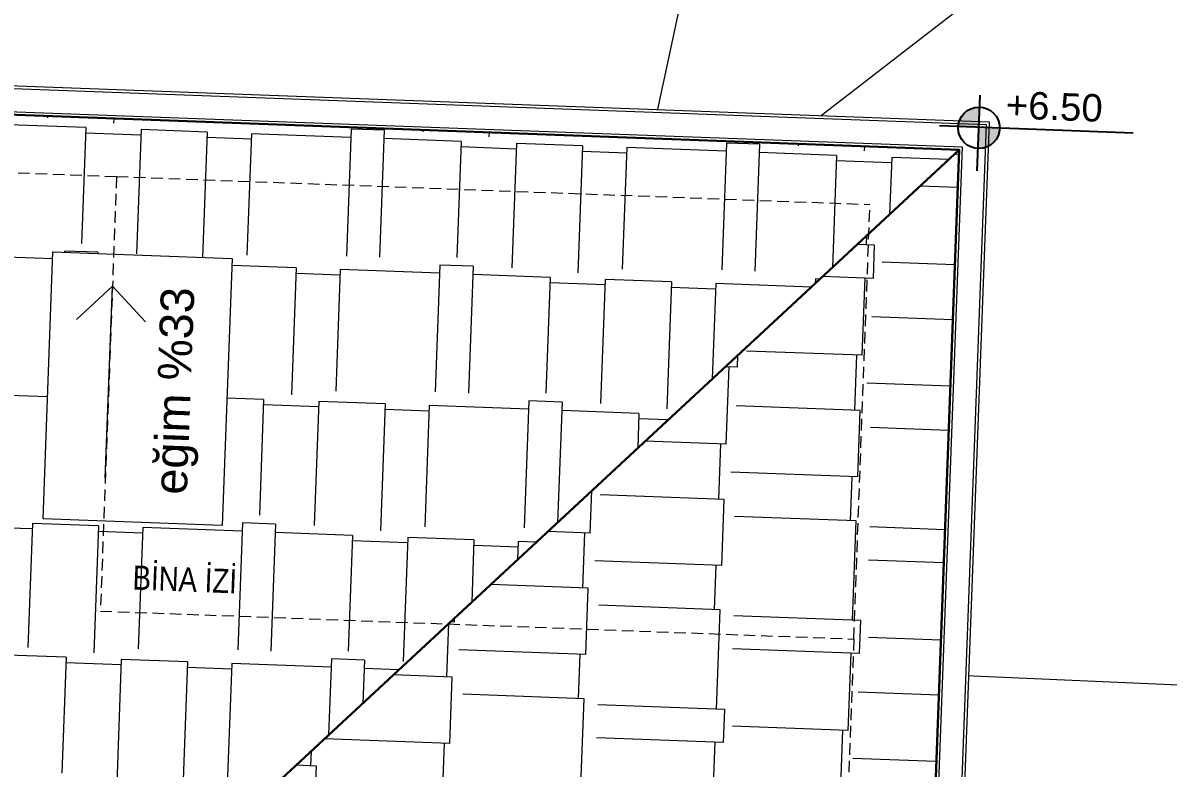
# Model space of a CAD drawing. Header units: centimetres. Extents: x 63871 to 181827, y -95930 to 42199.
# Drawn here: x 178428 to 178823, y 36906.1 to 37163.2 of the extents above; entities that cross this region are included whole.
import ezdxf

# ---------------------------------------------------------------- set-up
doc = ezdxf.new("R2010")
doc.units = ezdxf.units.CM
doc.linetypes.add('11-021_500-SatisOfisi_220512$0${ Diamond }', pattern=[12, 4, -2, 2, 2, -2])
for name, color, linetype, lineweight in [('A-AREA-IDEN', 7, 'Continuous', 9), ('A-FLOR-HRAL', 11, 'Continuous', 9), ('A-GLAZ', 151, 'Continuous', 9), ('A-WALL', 12, 'Continuous', 50), ('ARM_Pen_No__252', 8, 'Continuous', 18), ('İz DÜŞÜMÜ', 7, '11-021_500-SatisOfisi_220512$0${ Diamond }', 18), ('OLUK', 222, 'Continuous', 15), ('Çatı', 144, 'Continuous', 30), ('ÇEKME MESAFESİ', 5, 'Continuous', 25)]:
    doc.layers.add(name, color=color, linetype=linetype, lineweight=lineweight)
doc.layers.add('Dıış Ölçü', color=140, linetype='Continuous')
doc.layers.add('KOT', color=171, linetype='Continuous')
doc.styles.add('Arial', font='Arial.ttf', dxfattribs={"height": 250})
doc.styles.add('Arial_1', font='Arial.ttf', dxfattribs={"height": 300})
doc.styles.add('MtXpl_Arial_Narrow', font='')
doc.styles.add('MtXpl_Arial_Narrow_1', font='')
doc.styles.add('RomanS', font='')
doc.styles.get('MtXpl_Arial_Narrow').set_extended_font_data('Arial Narrow', bold=True)
doc.styles.get('MtXpl_Arial_Narrow_1').set_extended_font_data('Arial Narrow')
doc.styles.get('RomanS').set_extended_font_data('Stylus BT')
doc.dimstyles.new('BÖYÜK', dxfattribs={"dimtxt": 70, "dimasz": 5, "dimexe": 5, "dimexo": 5, "dimgap": 2, "dimtad": 3, "dimdec": 0, "dimzin": 0, "dimdsep": 46, "dimtxsty": 'RomanS', "dimblk": 'DOT', "dimcen": 5, "dimadec": 0, "dimazin": 0, "dimtfac": 1, "dimtdec": 0, "dimtix": 1, "dimtofl": 0, "dimtmove": 1, "dimatfit": 0, "dimldrblk": 'DOT', "dimfxl": 10, "dimfxlon": 1, "dimtolj": 1, "dimtzin": 0, "dimarcsym": 0})

# ---------------------------------------------------------------- blocks, each defined once
blk = doc.blocks.new('HRD')
at = {"layer": 'ARM_Pen_No__252'}
h = blk.add_hatch(dxfattribs=at)
h.set_pattern_fill('AR-B816', color=256, scale=0.09)
h.set_pattern_definition([(0, (-39959.2, 0), (0, 18.288), []), (90, (-39959.2, 0), (-18.288, 18.288), [18.288, -18.288])])
h.paths.add_polyline_path([(154149.63, 35592.48), (154149.63, 35503.48), (154219.63, 35503.48), (154219.63, 35483.24), (154324.63, 35483.24), (154324.63, 35692.48), (154369.63, 35692.48), (154369.63, 35927.48), (154369.63, 35927.48), (154369.63, 36097.48), (154369.63, 36177.48), (154254.63, 36177.48), (153954.63, 36177.48), (153839.63, 36177.48), (153839.63, 35897.6), (153869.63, 35897.54), (153869.63, 35882.48), (154019.63, 35882.48), (154019.63, 35872.48), (154019.63, 35833.25, -0.444416), (154030.45, 35823.48, -0.444416), (154019.63, 35813.72), (154019.63, 35773.48), (153939.63, 35773.48), (153939.63, 35692.48), (154019.63, 35692.48), (154019.63, 35687.48), (154019.63, 35633.7), (154020.63, 35632.93), (154019.63, 35631.47), (154019.63, 35592.48), (154019.63, 35582.48), (153989.63, 35582.48), (153989.63, 35577.48), (153989.63, 35497.48), (153989.63, 35437.48), (153994.63, 35437.48), (154094.63, 35437.48), (154139.63, 35437.48), (154139.63, 35592.48)])
at = {"layer": 'A-FLOR-HRAL'}
for p, q in [((154389.63, 36367.48), (153819.63, 36367.48)), ((154389.63, 36197.48), (154389.63, 36367.48)), ((154385.63, 36363.48), (153823.63, 36363.48)), ((154385.63, 36197.48), (154385.63, 36363.48))]:
    blk.add_line(p, q, dxfattribs=at)
at = {"layer": 'A-GLAZ', "ltscale": 3}
for p, q in [((154254.63, 36197.48), (153954.63, 36197.48)), ((154254.63, 36197.48), (154249.63, 36197.48)), ((154249.63, 36197.48), (154249.63, 36177.48)), ((154254.63, 36177.48), (154254.63, 36197.48)), ((154099.63, 36192.48), (154249.63, 36192.48)), ((154244.63, 36189.98), (154104.63, 36189.98)), ((154249.63, 36192.48), (154244.63, 36192.48)), ((154244.63, 36192.48), (154244.63, 36187.48)), ((154249.63, 36187.48), (154099.63, 36187.48)), ((154254.63, 36177.48), (153954.63, 36177.48)), ((154249.63, 36177.48), (154254.63, 36177.48))]:
    blk.add_line(p, q, dxfattribs=at)
at = {"layer": 'A-WALL', "lineweight": 53}
for p, q in [((154254.63, 36197.48), (154389.63, 36197.48)), ((154389.63, 36197.48), (154389.63, 36097.48)), ((154369.63, 36177.48), (154254.63, 36177.48)), ((154369.63, 36097.48), (154369.63, 36177.48))]:
    blk.add_line(p, q, dxfattribs=at)
at = {"layer": 'A-WALL', "lineweight": 50}
blk.add_line((154254.63, 36177.48), (154254.63, 36197.48), dxfattribs=at)
at = {"layer": 'İz DÜŞÜMÜ'}
blk.add_lwpolyline([(153819.63, 36347.48), (154419.63, 36347.49), (154419.63, 35292.49), (154159.63, 35292.49), (154159.63, 35357.48), (153819.63, 35357.48), (153819.63, 36347.48)], dxfattribs=at)
for s, rotation, style, p in [('I.KAT İZ DÜŞÜMÜ', 89.957, 'MtXpl_Arial_Narrow_1', (154413.75, 36265.76)), ('Döş', 359.957, 'MtXpl_Arial_Narrow', (154147.04, 36258.02)), (': Seramik', 359.957, 'MtXpl_Arial_Narrow_1', (154165.03, 36258.01)), ('Tav: Sıva+Boya', 359.957, 'MtXpl_Arial_Narrow_1', (154147.47, 36244.97)), ('Duv: Sıva+Boya', 359.957, 'MtXpl_Arial_Narrow_1', (154146.99, 36231.91))]:
    blk.add_text(s, height=8.316, rotation=rotation, dxfattribs=dict(style=style)).set_placement(p)
at = {"layer": 'A-AREA-IDEN', "width": 224.1999, "attachment_point": 2, "line_spacing_factor": 0.941778, "style": 'Arial'}
for s, insert, char_height in [('ZEMİN TERAS', (154221.71, 36311.97), 16.4692), ('15 m²', (154173.28, 36289.32), 16.469)]:
    blk.add_mtext(s, dxfattribs=dict(at, insert=insert, char_height=char_height))
blk = doc.blocks.new('_Dot')
at = {"color": 0, "linetype": 'ByBlock', "lineweight": -2}
blk.add_line((-0.5, 0), (-1, 0), dxfattribs=at)
at = {"color": 0, "linetype": 'ByBlock', "const_width": 0.5}
blk.add_lwpolyline([(-0.25, 0, 1), (0.25, 0, 1)], format="xyb", close=True, dxfattribs=at)
blk = doc.blocks.new('*D396')
at = {"layer": 'Defpoints', "color": 0, "transparency": 16777216}
for p in [(774.18, 22572.57), (774.18, 22572.57), (669.52, 22083.65)]:
    blk.add_point(p, dxfattribs=at)
at = {"layer": 'Dıış Ölçü', "color": 0, "lineweight": -2, "transparency": 16777216}
for p, q in [((774.18, 22572.57), (779.07, 22571.53)), ((670.56, 22088.54), (773.13, 22567.68)), ((669.52, 22083.65), (674.41, 22082.6))]:
    blk.add_line(p, q, dxfattribs=at)
at = {"layer": 'Dıış Ölçü', "color": 0, "lineweight": -2, "transparency": 16777216, "xscale": 5, "yscale": 5, "zscale": 5}
for p, rotation in [((774.18, 22572.57), 77.91751222640949), ((669.52, 22083.65), 257.9175122264094)]:
    blk.add_blockref('_Dot', p, dxfattribs=dict(at, rotation=rotation))
at = {"layer": 'Dıış Ölçü', "color": 0, "transparency": 16777216, "insert": (683.94, 22336.23), "char_height": 70, "attachment_point": 5, "rotation": 77.9175, "style": 'RomanS'}
blk.add_mtext('\\A1;500', dxfattribs=at)
blk = doc.blocks.new('*D397')
at = {"layer": 'Defpoints', "color": 0, "transparency": 16777216}
for p in [(725.52, 22011.24), (1225.04, 21989.31), (1225.04, 21989.31)]:
    blk.add_point(p, dxfattribs=at)
at = {"layer": 'Dıış Ölçü', "color": 0, "lineweight": -2, "transparency": 16777216}
for p, q in [((725.52, 22011.24), (725.74, 22016.24)), ((730.52, 22011.02), (1220.05, 21989.53)), ((1225.04, 21989.31), (1225.26, 21994.31))]:
    blk.add_line(p, q, dxfattribs=at)
at = {"layer": 'Dıış Ölçü', "color": 0, "lineweight": -2, "transparency": 16777216, "xscale": 5, "yscale": 5, "zscale": 5}
for p, rotation in [((725.52, 22011.24), 177.4859599490687), ((1225.04, 21989.31), 357.4859599490688)]:
    blk.add_blockref('_Dot', p, dxfattribs=dict(at, rotation=rotation))
at = {"layer": 'Dıış Ölçü', "color": 0, "transparency": 16777216, "insert": (976.98, 22039.01), "char_height": 70, "attachment_point": 5, "rotation": 357.486, "style": 'RomanS'}
blk.add_mtext('\\A1;500', dxfattribs=at)
blk = doc.blocks.new('*D375')
at = {"layer": 'Defpoints', "color": 0, "transparency": 16777216}
for p in [(1038.83, 22423.42), (1038.83, 22423.42), (739.03, 22191.53, 0)]:
    blk.add_point(p, dxfattribs=at)
at = {"layer": 'Dıış Ölçü', "color": 0, "lineweight": -2, "transparency": 16777216}
for p, q in [((1038.83, 22423.42), (1041.89, 22419.46)), ((742.99, 22194.59), (1034.87, 22420.36)), ((739.03, 22191.53), (742.09, 22187.57))]:
    blk.add_line(p, q, dxfattribs=at)
at = {"layer": 'Dıış Ölçü', "color": 0, "lineweight": -2, "transparency": 16777216, "xscale": 5, "yscale": 5, "zscale": 5}
for p, rotation in [((1038.83, 22423.42), 37.72156104715727), ((739.03, 22191.53), 217.7215610471573)]:
    blk.add_blockref('_Dot', p, dxfattribs=dict(at, rotation=rotation))
at = {"layer": 'Dıış Ölçü', "color": 0, "transparency": 16777216, "insert": (864.76, 22338.73), "char_height": 70, "attachment_point": 5, "rotation": 37.7216, "style": 'RomanS'}
blk.add_mtext('\\A1;379', dxfattribs=at)
blk = doc.blocks.new('çatı planı')
at = {"layer": 'KOT', "insert": (22.3, 10.9), "char_height": 9.45, "width": 57.6964, "attachment_point": 2, "line_spacing_factor": 0.941778, "style": 'Arial_1'}
blk.add_mtext('+6.50', dxfattribs=at)
blk.add_wipeout([(-680, -1060), (-680, 0), (0, 0), (0, -1125), (-340, -1125), (-340, -1060)]).dxf.layer = 'OLUK'
at = {"layer": 'KOT'}
h = blk.add_hatch(color=256, dxfattribs=at)
h.dxf.hatch_style = 1
h.paths.add_polyline_path([(-3.42, 4.57, 0.402561), (-10.58, -2.31), (-3.42, -2.31)])
h = blk.add_hatch(color=256, dxfattribs=at)
h.dxf.hatch_style = 1
h.paths.add_polyline_path([(3.74, -2.18, 0.009987), (3.74, -1.89), (-3.42, -1.89), (-3.42, -9.34, 0.414214)])
at = {"layer": 'Çatı', "lineweight": 15}
h = blk.add_hatch(dxfattribs=at)
h.set_pattern_fill('AR-RSHKE', color=251, scale=0.15, angle=90)
h.set_pattern_definition([(90, (-196861.627, -36377.483), (-45.72, 97.155), [22.86, -19.05, 26.67, -11.43, 34.29, -15.24]), (90, (-196863.53, -36354.623), (-45.72, 97.155), [19.05, -72.39, 15.24, -22.86]), (90, (-196858.77, -36308.903), (-45.72, 97.155), [11.43, -118.11]), (180, (-196861.627, -36377.483), (-45.72, -32.385), [43.815, -139.065]), (180, (-196861.627, -36354.623), (-45.72, -32.385), [42.8625, -140.0175]), (180, (-196861.627, -36335.573), (-45.72, -32.385), [40.005, -142.875]), (180, (-196858.77, -36308.903), (-45.72, -32.385), [43.815, -139.065]), (180, (-196858.77, -36297.473), (-45.72, -32.385), [43.815, -139.065]), (180, (-196861.627, -36263.183), (-45.72, -32.385), [41.91, -140.97])])
h.paths.add_polyline_path([(-340, -720), (-170, -890), (-170, -890), (-170, -965), (-10, -1115), (-10, -10), (-340, -340)])
h = blk.add_hatch(dxfattribs=at)
h.set_pattern_fill('AR-RSHKE', color=251, scale=0.15, angle=180)
h.set_pattern_definition([(180, (-196861.627, -36377.483), (-97.155, -45.72), [22.86, -19.05, 26.67, -11.43, 34.29, -15.24]), (180, (-196884.487, -36379.39), (-97.155, -45.72), [19.05, -72.39, 15.24, -22.86]), (180, (-196930.207, -36374.626), (-97.155, -45.72), [11.43, -118.11]), (270, (-196861.627, -36377.483), (32.385, -45.72), [43.815, -139.065]), (270, (-196884.487, -36377.483), (32.385, -45.72), [42.8625, -140.0175]), (270, (-196903.537, -36377.483), (32.385, -45.72), [40.005, -142.875]), (270, (-196930.207, -36374.626), (32.385, -45.72), [43.815, -139.065]), (270, (-196941.637, -36374.626), (32.385, -45.72), [43.815, -139.065]), (270, (-196975.927, -36377.483), (32.385, -45.72), [41.91, -140.97])])
h.paths.add_polyline_path([(-340, -340), (-10, -10), (-340, -10)])
h.paths.add_polyline_path([(-320.95, -148.91), (-320.95, -56.76), (-259.16, -56.76), (-259.16, -148.91)], flags=16)
h.paths.add_polyline_path([(-265.43, -141.73), (-265.43, -64.41), (-289.17, -64.41), (-289.17, -141.73)], flags=8)
h.paths.add_polyline_path([(-291.86, -174.71), (-250.78, -174.74), (-250.77, -159.5), (-291.84, -159.47)], flags=24)
at = {"layer": 'A-AREA-IDEN'}
for p, q in [((-300.04, -67.87), (-311.92, -79.75)), ((-300.04, -134.16), (-300.04, -67.87)), ((-300.04, -67.87), (-288.16, -79.75))]:
    blk.add_line(p, q, dxfattribs=at)
blk.add_lwpolyline([(-320.95, -148.91), (-320.95, -56.76), (-259.16, -56.76), (-259.16, -148.91)], close=True, dxfattribs=at)
at = {"layer": 'İz DÜŞÜMÜ'}
for p in [(-300, -30), (-40, -180)]:
    blk.add_line(p, (-40, -30), dxfattribs=at)
blk.add_lwpolyline([(-300, -1020), (-300, -960), (-40, -960), (-40, -1085), (-300, -1085), (-300, -1020), (-640, -1020), (-640, -30), (-300, -30), (-300, -180), (-40, -180), (-40, -1095)], dxfattribs=at)
at = {"layer": 'KOT'}
for p, q in [((-3.42, -16.98), (-3.42, 9.09)), ((-17.07, -1.89), (49.75, -1.89))]:
    blk.add_line(p, q, dxfattribs=at)
blk.add_circle((-3.42, -2.18), 7.17, dxfattribs=at)
at = {"layer": 'OLUK'}
for points in [[(-340, -1125), (-340, -1060), (-680, -1060), (-680, 0), (0, 0), (0, -1125)], [(-339, -1124), (-339, -1059), (-679, -1059), (-679, -1), (-1, -1), (-1, -1124)], [(-331, -1116), (-331, -1051), (-671, -1051), (-671, -9), (-9, -9), (-9, -1116)]]:
    blk.add_lwpolyline(points, close=True, dxfattribs=at)
at = {"layer": 'Çatı'}
blk.add_line((-340, -340), (-10, -10), dxfattribs=at)
blk.add_lwpolyline([(-330, -1115), (-330, -1050), (-670, -1050), (-670, -10), (-10, -10), (-10, -1115)], close=True, dxfattribs=at)
at = {"style": 'MtXpl_Arial_Narrow_1'}
blk.add_text('BİNA İZİ', height=8.316, rotation=359.957, dxfattribs=at).set_placement((-289.31, -172.16))
at = {"layer": 'A-AREA-IDEN', "insert": (-283.24, -103.14), "char_height": 11.52, "width": 136.2867, "attachment_point": 2, "rotation": 90, "line_spacing_factor": 0.941778, "style": 'Arial'}
blk.add_mtext('eğim %33', dxfattribs=at)
blk = doc.blocks.new('VAZİYET PLANI')
at = {"layer": 'ÇEKME MESAFESİ'}
blk.add_lwpolyline([(-5.55, 5331.81), (308.62, 12485.41), (476.4, 16330.34), (575.85, 18602.22), (644.32, 20161.76), (725.52, 22011.24), (669.52, 22083.65), (-509.42, 22336.02), (-584.87, 22369.18), (-3315.89, 23569.53), (-5395.75, 23242.07), (-6367.13, 20242.3), (-7120.62, 17916.21), (-7587.36, 16475.45), (-8433.96, 13860.95), (-9144.43, 11733.77), (-10236.03, 8787.8)], dxfattribs=at)
at = {"rotation": 357.8731892381679}
blk.add_blockref('HRD', (-154893.89, -8421.3, 0), dxfattribs=at)
at = {"layer": 'Dıış Ölçü'}
for p1, p2, picture, middle in [((669.52, 22083.65), (774.18, 22572.57), '*D396', (683.94, 22336.23)), ((739.03, 22191.53, 0), (1038.83, 22423.42), '*D375', (864.76, 22338.73)), ((725.52, 22011.24), (1225.04, 21989.31), '*D397', (976.98, 22039.01))]:
    dim = blk.add_aligned_dim(p1=p1, p2=p2, distance=0, dimstyle='BÖYÜK', dxfattribs=at)
    dim.commit()
    dim.dimension.update_dxf_attribs({"geometry": picture, "text_midpoint": middle})
at = {"layer": 'OLUK', "rotation": 357.8731895439683}
blk.add_blockref('çatı planı', (809.36, 22198.92, 0), dxfattribs=at)

msp = doc.modelspace()

# ---------------------------------------------------------------- block references
at = {"layer": 'OLUK'}
msp.add_blockref('VAZİYET PLANI', (177951.86, 14930.11), dxfattribs=at)

doc.saveas('drawing.dxf')
